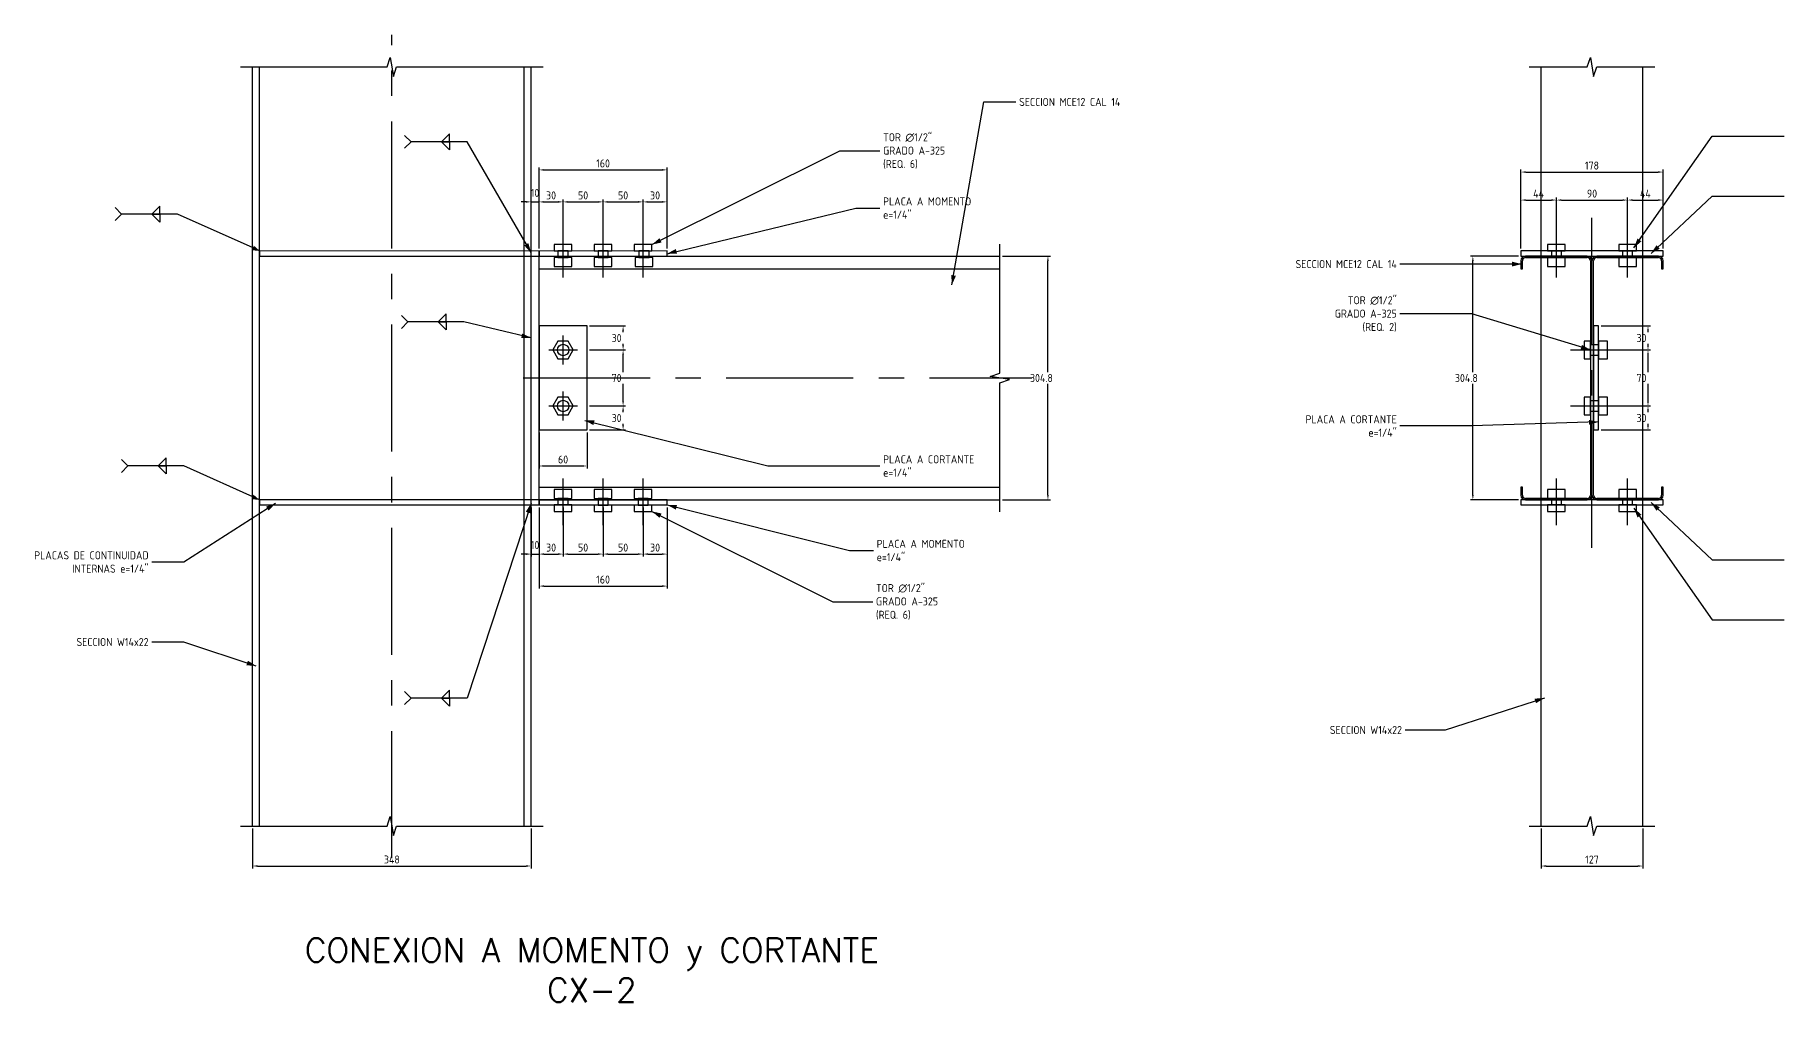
# Model space of a CAD drawing. Header units: millimetres. Extents: x -446 to 3740, y -2580 to 600.
# Drawn here: x -446 to 1740, y -2580 to -1371 of the extents above; entities that cross this region are included whole.
import ezdxf

# ---------------------------------------------------------------- set-up
doc = ezdxf.new("R2010")
doc.units = ezdxf.units.MM
doc.header["$LTSCALE"] = 5
doc.linetypes.add('CENTER', pattern=[50.8, 31.75, -6.35, 6.35, -6.35])
doc.layers.add('TRAZO-01', color=8, linetype='Continuous')
doc.layers.add('TRAZOS-01', color=8, linetype='Continuous')
doc.styles.add('ISO Proportional', font='isocp.shx')
doc.styles.add('X200-000', font='simplex.shx')
doc.dimstyles.new('STD 05', dxfattribs={"dimscale": 5, "dimtxt": 2, "dimasz": 1.25, "dimexe": 0.625, "dimexo": 0.625, "dimtad": 1, "dimtih": 1, "dimtoh": 1, "dimzin": 12, "dimdsep": 46, "dimtxsty": 'ISO Proportional', "dimcen": 2.5, "dimclrt": 2, "dimazin": 3, "dimtfac": 1, "dimtmove": 0, "dimatfit": 1})

# ---------------------------------------------------------------- blocks, each defined once
blk = doc.blocks.new('*D30')
at = {"layer": 'Defpoints', "color": 0, "transparency": 16777216}
for p in [(264, -1579.9), (214, -1641.2), (264, -1641.3)]:
    blk.add_point(p, dxfattribs=at)
at = {"layer": 'TRAZO-01', "color": 0, "lineweight": -2, "transparency": 16777216}
for p, q in [((214, -1638.1), (214, -1576.8)), ((220.2, -1579.9), (257.8, -1579.9)), ((264, -1638.1), (264, -1576.8))]:
    blk.add_line(p, q, dxfattribs=at)
at = {"layer": 'TRAZO-01', "color": 0, "transparency": 16777216}
for points in [[(220.2, -1578.9), (220.2, -1580.9), (214, -1579.9)], [(257.8, -1578.9), (257.8, -1580.9), (264, -1579.9)]]:
    blk.add_solid(points, dxfattribs=at)
at = {"layer": 'TRAZO-01', "color": 2, "transparency": 16777216, "insert": (239, -1571.8), "char_height": 10, "attachment_point": 5, "style": 'ISO Proportional'}
blk.add_mtext('50', dxfattribs=at)
blk = doc.blocks.new('*D31')
at = {"layer": 'Defpoints', "color": 0, "transparency": 16777216}
for p in [(314, -1579.9), (264, -1641.2), (314, -1641.3)]:
    blk.add_point(p, dxfattribs=at)
at = {"layer": 'TRAZO-01', "color": 0, "lineweight": -2, "transparency": 16777216}
for p, q in [((264, -1638.1), (264, -1576.8)), ((270.3, -1579.9), (307.8, -1579.9)), ((314, -1638.1), (314, -1576.8))]:
    blk.add_line(p, q, dxfattribs=at)
at = {"layer": 'TRAZO-01', "color": 0, "transparency": 16777216}
for points in [[(270.3, -1578.9), (270.3, -1580.9), (264, -1579.9)], [(307.8, -1578.9), (307.8, -1580.9), (314, -1579.9)]]:
    blk.add_solid(points, dxfattribs=at)
at = {"layer": 'TRAZO-01', "color": 2, "transparency": 16777216, "insert": (289, -1571.8), "char_height": 10, "attachment_point": 5, "style": 'ISO Proportional'}
blk.add_mtext('50', dxfattribs=at)
blk = doc.blocks.new('*D32')
at = {"layer": 'Defpoints', "color": 0, "transparency": 16777216}
for p in [(344, -1579.9), (314, -1641.2), (344, -1641.2)]:
    blk.add_point(p, dxfattribs=at)
at = {"layer": 'TRAZO-01', "color": 0, "lineweight": -2, "transparency": 16777216}
for p, q in [((314, -1638.1), (314, -1576.8)), ((320.3, -1579.9), (337.8, -1579.9)), ((344, -1638.1), (344, -1576.8))]:
    blk.add_line(p, q, dxfattribs=at)
at = {"layer": 'TRAZO-01', "color": 0, "transparency": 16777216}
for points in [[(320.3, -1578.9), (320.3, -1580.9), (314, -1579.9)], [(337.8, -1578.9), (337.8, -1580.9), (344, -1579.9)]]:
    blk.add_solid(points, dxfattribs=at)
at = {"layer": 'TRAZO-01', "color": 2, "transparency": 16777216, "insert": (329, -1571.8), "char_height": 10, "attachment_point": 5, "style": 'ISO Proportional'}
blk.add_mtext('30', dxfattribs=at)
blk = doc.blocks.new('*D36')
at = {"layer": 'Defpoints', "color": 0, "transparency": 16777216}
for p in [(214, -1958.8), (264, -1958.8), (264, -2020.1)]:
    blk.add_point(p, dxfattribs=at)
at = {"layer": 'TRAZO-01', "color": 0, "lineweight": -2, "transparency": 16777216}
for p, q in [((214, -1961.9), (214, -2023.2)), ((264, -1961.9), (264, -2023.2)), ((220.2, -2020.1), (257.8, -2020.1))]:
    blk.add_line(p, q, dxfattribs=at)
at = {"layer": 'TRAZO-01', "color": 0, "transparency": 16777216}
for points in [[(220.2, -2019.1), (220.2, -2021.1), (214, -2020.1)], [(257.8, -2019.1), (257.8, -2021.1), (264, -2020.1)]]:
    blk.add_solid(points, dxfattribs=at)
at = {"layer": 'TRAZO-01', "color": 2, "transparency": 16777216, "insert": (239, -2012), "char_height": 10, "attachment_point": 5, "style": 'ISO Proportional'}
blk.add_mtext('50', dxfattribs=at)
blk = doc.blocks.new('*D37')
at = {"layer": 'Defpoints', "color": 0, "transparency": 16777216}
for p in [(264, -1958.8), (314, -1958.8), (314, -2020.1)]:
    blk.add_point(p, dxfattribs=at)
at = {"layer": 'TRAZO-01', "color": 0, "lineweight": -2, "transparency": 16777216}
for p, q in [((264, -1961.9), (264, -2023.2)), ((314, -1961.9), (314, -2023.2)), ((270.3, -2020.1), (307.8, -2020.1))]:
    blk.add_line(p, q, dxfattribs=at)
at = {"layer": 'TRAZO-01', "color": 0, "transparency": 16777216}
for points in [[(270.3, -2019.1), (270.3, -2021.1), (264, -2020.1)], [(307.8, -2019.1), (307.8, -2021.1), (314, -2020.1)]]:
    blk.add_solid(points, dxfattribs=at)
at = {"layer": 'TRAZO-01', "color": 2, "transparency": 16777216, "insert": (289, -2012), "char_height": 10, "attachment_point": 5, "style": 'ISO Proportional'}
blk.add_mtext('50', dxfattribs=at)
blk = doc.blocks.new('*D38')
at = {"layer": 'Defpoints', "color": 0, "transparency": 16777216}
for p in [(314, -1958.8), (344, -1958.8), (344, -2020.1)]:
    blk.add_point(p, dxfattribs=at)
at = {"layer": 'TRAZO-01', "color": 0, "lineweight": -2, "transparency": 16777216}
for p, q in [((314, -1961.9), (314, -2023.2)), ((344, -1961.9), (344, -2023.2)), ((320.2, -2020.1), (337.8, -2020.1))]:
    blk.add_line(p, q, dxfattribs=at)
at = {"layer": 'TRAZO-01', "color": 0, "transparency": 16777216}
for points in [[(320.2, -2019.1), (320.2, -2021.1), (314, -2020.1)], [(337.8, -2019.1), (337.8, -2021.1), (344, -2020.1)]]:
    blk.add_solid(points, dxfattribs=at)
at = {"layer": 'TRAZO-01', "color": 2, "transparency": 16777216, "insert": (329, -2012), "char_height": 10, "attachment_point": 5, "style": 'ISO Proportional'}
blk.add_mtext('30', dxfattribs=at)
blk = doc.blocks.new('*D41')
at = {"layer": 'Defpoints', "color": 0, "transparency": 16777216}
for p in [(184, -1865), (244, -1865), (244, -1910)]:
    blk.add_point(p, dxfattribs=at)
at = {"layer": 'TRAZO-01', "color": 0, "lineweight": -2, "transparency": 16777216}
for p, q in [((184, -1868.1), (184, -1913.1)), ((244, -1868.1), (244, -1913.1)), ((190.2, -1910), (237.8, -1910))]:
    blk.add_line(p, q, dxfattribs=at)
at = {"layer": 'TRAZO-01', "color": 0, "transparency": 16777216}
for points in [[(190.2, -1909), (190.2, -1911), (184, -1910)], [(237.8, -1909), (237.8, -1911), (244, -1910)]]:
    blk.add_solid(points, dxfattribs=at)
at = {"layer": 'TRAZO-01', "color": 2, "transparency": 16777216, "insert": (214, -1901.9), "char_height": 10, "attachment_point": 5, "style": 'ISO Proportional'}
blk.add_mtext('60', dxfattribs=at)
blk = doc.blocks.new('*D47')
at = {"layer": 'Defpoints', "color": 0, "transparency": 16777216}
for p in [(1455.5, -1577.6), (1411.1, -1641.2), (1455.5, -1641.2)]:
    blk.add_point(p, dxfattribs=at)
at = {"layer": 'TRAZO-01', "color": 0, "lineweight": -2, "transparency": 16777216}
for p, q in [((1411.1, -1638.1), (1411.1, -1574.5)), ((1417.3, -1577.6), (1449.3, -1577.6)), ((1455.5, -1638.1), (1455.5, -1574.5))]:
    blk.add_line(p, q, dxfattribs=at)
at = {"layer": 'TRAZO-01', "color": 0, "transparency": 16777216}
for points in [[(1417.3, -1576.6), (1417.3, -1578.6), (1411.1, -1577.6)], [(1449.3, -1576.6), (1449.3, -1578.6), (1455.5, -1577.6)]]:
    blk.add_solid(points, dxfattribs=at)
at = {"layer": 'TRAZO-01', "color": 2, "transparency": 16777216, "insert": (1433.3, -1569.5), "char_height": 10, "width": 31.414, "attachment_point": 5, "style": 'ISO Proportional'}
blk.add_mtext('44', dxfattribs=at)
blk = doc.blocks.new('*D48')
at = {"layer": 'Defpoints', "color": 0, "transparency": 16777216}
for p in [(1544.5, -1577.6), (1455.5, -1641.2), (1544.5, -1641.2)]:
    blk.add_point(p, dxfattribs=at)
at = {"layer": 'TRAZO-01', "color": 0, "lineweight": -2, "transparency": 16777216}
for p, q in [((1455.5, -1638.1), (1455.5, -1574.5)), ((1461.8, -1577.6), (1538.2, -1577.6)), ((1544.5, -1638.1), (1544.5, -1574.5))]:
    blk.add_line(p, q, dxfattribs=at)
at = {"layer": 'TRAZO-01', "color": 0, "transparency": 16777216}
for points in [[(1461.8, -1576.6), (1461.8, -1578.6), (1455.5, -1577.6)], [(1538.2, -1576.6), (1538.2, -1578.6), (1544.5, -1577.6)]]:
    blk.add_solid(points, dxfattribs=at)
at = {"layer": 'TRAZO-01', "color": 2, "transparency": 16777216, "insert": (1500, -1569.5), "char_height": 10, "attachment_point": 5, "style": 'ISO Proportional'}
blk.add_mtext('90', dxfattribs=at)
blk = doc.blocks.new('*D49')
at = {"layer": 'Defpoints', "color": 0, "transparency": 16777216}
for p in [(1588.9, -1577.6), (1544.5, -1641.2), (1588.9, -1641.2)]:
    blk.add_point(p, dxfattribs=at)
at = {"layer": 'TRAZO-01', "color": 0, "lineweight": -2, "transparency": 16777216}
for p, q in [((1544.5, -1638.1), (1544.5, -1574.5)), ((1550.7, -1577.6), (1582.7, -1577.6)), ((1588.9, -1638.1), (1588.9, -1574.5))]:
    blk.add_line(p, q, dxfattribs=at)
at = {"layer": 'TRAZO-01', "color": 0, "transparency": 16777216}
for points in [[(1550.7, -1576.6), (1550.7, -1578.6), (1544.5, -1577.6)], [(1582.7, -1576.6), (1582.7, -1578.6), (1588.9, -1577.6)]]:
    blk.add_solid(points, dxfattribs=at)
at = {"layer": 'TRAZO-01', "color": 2, "transparency": 16777216, "insert": (1566.7, -1569.5), "char_height": 10, "attachment_point": 5, "style": 'ISO Proportional'}
blk.add_mtext('44', dxfattribs=at)
blk = doc.blocks.new('*D50')
at = {"layer": 'Defpoints', "color": 0, "transparency": 16777216}
for p in [(1588.9, -1542.6), (1411.1, -1641.2), (1588.9, -1641.2)]:
    blk.add_point(p, dxfattribs=at)
at = {"layer": 'TRAZO-01', "color": 0, "lineweight": -2, "transparency": 16777216}
for p, q in [((1411.1, -1638.1), (1411.1, -1539.5)), ((1417.3, -1542.6), (1582.7, -1542.6)), ((1588.9, -1638.1), (1588.9, -1539.5))]:
    blk.add_line(p, q, dxfattribs=at)
at = {"layer": 'TRAZO-01', "color": 0, "transparency": 16777216}
for points in [[(1417.3, -1541.6), (1417.3, -1543.6), (1411.1, -1542.6)], [(1582.7, -1541.6), (1582.7, -1543.6), (1588.9, -1542.6)]]:
    blk.add_solid(points, dxfattribs=at)
at = {"layer": 'TRAZO-01', "color": 2, "transparency": 16777216, "insert": (1500, -1534.5), "char_height": 10, "width": 26, "attachment_point": 5, "style": 'ISO Proportional'}
blk.add_mtext('178', dxfattribs=at)

msp = doc.modelspace()

# ---------------------------------------------------------------- linework, layer by layer
at = {"layer": 'TRAZOS-01', "color": 1, "linetype": 'CENTER'}
for p, q in [((0, -2400), (0, -1371.25)), ((1500, -2012.4), (1500, -1587.6)), ((214, -1674.5), (214, -1616.25)), ((264, -1674.5), (264, -1616.25)), ((314, -1674.5), (314, -1616.25)), ((1455.55, -1674.5), (1455.55, -1616.25)), ((1544.45, -1674.5), (1544.45, -1616.25)), ((214, -1783), (214, -1747)), ((196, -1765), (232, -1765)), ((1473.1, -1765), (1533.25, -1765)), ((164, -1800), (800, -1800)), ((196, -1835), (232, -1835)), ((214, -1853), (214, -1817)), ((1473.1, -1835), (1533.25, -1835)), ((214, -1983.75), (214, -1925.5)), ((264, -1983.751), (264, -1925.501)), ((314, -1983.751), (314, -1925.501)), ((1455.55, -1983.75), (1455.55, -1925.5)), ((1544.45, -1983.75), (1544.45, -1925.5))]:
    msp.add_line(p, q, dxfattribs=at)
at = {"layer": 'TRAZOS-01', "color": 7}
for p, q in [((-174, -2360), (-174, -1411.25)), ((-165.5, -2360), (-165.5, -1411.25)), ((165.5, -2360), (165.5, -1411.25)), ((174, -2360), (174, -1411.25)), ((1436.5, -1641.25), (1436.5, -1411.25)), ((1563.5, -1641.25), (1563.5, -1411.25)), ((1436.5, -1958.75), (1436.5, -1641.25)), ((1563.5, -1958.75), (1563.5, -1641.25)), ((1436.5, -2360), (1436.5, -1958.75)), ((1563.5, -2360), (1563.5, -1958.75))]:
    msp.add_line(p, q, dxfattribs=at)
at = {"layer": 'TRAZOS-01', "color": 2}
for p, q in [((700, -1683.6), (740, -1455)), ((740, -1455), (780, -1455)), ((24, -1504.9), (16, -1496.9)), ((24, -1504.9), (16, -1512.9)), ((94, -1504.9), (24, -1504.9)), ((174, -1643.25), (94, -1504.9)), ((1552.45, -1637.25), (1650, -1497.6)), ((1650, -1497.6), (1740, -1497.6)), ((325.1, -1633.25), (560, -1516.25)), ((560, -1516.25), (610, -1516.25)), ((1573.9, -1644.425), (1650, -1572.6)), ((1650, -1572.6), (1740, -1572.6)), ((-337.929, -1595.041), (-345.929, -1587.041)), ((-337.929, -1595.041), (-345.929, -1603.041)), ((-267.929, -1595.041), (-337.929, -1595.041)), ((-173.429, -1637.441), (-267.929, -1595.041)), ((344, -1644.6), (580, -1587.6)), ((580, -1587.6), (610, -1587.6)), ((1350, -1657.6), (1260, -1657.6)), ((1412.1, -1657.6), (1350, -1657.6)), ((20, -1730), (12, -1722)), ((1350, -1720), (1260, -1720)), ((1498.1, -1765), (1350, -1720)), ((20, -1730), (12, -1738)), ((90, -1730), (20, -1730)), ((174, -1750), (90, -1730)), ((241, -1853), (470, -1910)), ((1508.25, -1855), (1350, -1860)), ((1350, -1860), (1260, -1860)), ((-330, -1910), (-338, -1902)), ((-330, -1910), (-338, -1918)), ((-260, -1910), (-330, -1910)), ((-165.5, -1952.4), (-260, -1910)), ((470, -1910), (610, -1910)), ((-145.5, -1956.75), (-260, -2030)), ((174, -1956.75), (94, -2200)), ((325.1, -1966.751), (551.1, -2079.751)), ((344, -1958.63), (572, -2015.63)), ((1552.45, -1962.75), (1650, -2102.4)), ((1573.9, -1955.575), (1650, -2027.4)), ((-260, -2030), (-300, -2030)), ((572, -2015.63), (602, -2015.63)), ((1650, -2027.4), (1740, -2027.4)), ((551.1, -2079.751), (601.1, -2079.751)), ((1650, -2102.4), (1740, -2102.4)), ((-260, -2130), (-300, -2130)), ((-169.5, -2160), (-260, -2130)), ((24, -2200), (16, -2192)), ((24, -2200), (16, -2208)), ((94, -2200), (24, -2200)), ((1440.5, -2200), (1316.5, -2240)), ((1316.5, -2240), (1266.5, -2240))]:
    msp.add_line(p, q, dxfattribs=at)
at = {"layer": 'TRAZOS-01', "color": 4}
for p, q in [((184, -1647.6), (760, -1647.6)), ((184, -1952.4), (184, -1647.6)), ((1411.1, -1653.497), (1411.1, -1663.6)), ((1412.997, -1663.6), (1412.997, -1653.497)), ((1494.103, -1647.6), (1416.997, -1647.6)), ((1416.997, -1649.497), (1494.103, -1649.497)), ((1498.103, -1653.497), (1498.103, -1946.503)), ((1501.897, -1946.503), (1501.897, -1653.497)), ((1583.003, -1647.6), (1505.897, -1647.6)), ((1505.897, -1649.497), (1583.003, -1649.497)), ((1587.003, -1653.497), (1587.003, -1663.6)), ((1588.9, -1663.6), (1588.9, -1653.497)), ((184, -1663.6), (760, -1663.6)), ((1411.1, -1663.6), (1412.997, -1663.6)), ((1587.003, -1663.6), (1588.9, -1663.6)), ((184, -1936.4), (760, -1936.4)), ((1412.997, -1936.4), (1411.1, -1936.4)), ((1411.1, -1936.4), (1411.1, -1946.503)), ((1412.997, -1946.503), (1412.997, -1936.4)), ((1588.9, -1936.4), (1587.003, -1936.4)), ((1587.003, -1936.4), (1587.003, -1946.503)), ((1588.9, -1946.503), (1588.9, -1936.4)), ((184, -1952.4), (760, -1952.4)), ((1494.103, -1950.503), (1416.997, -1950.503)), ((1416.997, -1952.4), (1494.103, -1952.4)), ((1583.003, -1950.503), (1505.897, -1950.503)), ((1505.897, -1952.4), (1583.003, -1952.4))]:
    msp.add_line(p, q, dxfattribs=at)
at = {"layer": 'TRAZOS-01'}
for points in [[(-189, -1411.25), (-6, -1411.25), (-2, -1399.25), (2, -1423.25), (6, -1411.25), (189, -1411.25)], [(1421.5, -1411.25), (1494, -1411.25), (1498, -1399.25), (1502, -1423.25), (1506, -1411.25), (1578.5, -1411.25)], [(760, -1967.4), (760, -1806), (772, -1802), (748, -1798), (760, -1794), (760, -1632.6)], [(-189, -2360), (-6, -2360), (-2, -2348), (2, -2372), (6, -2360), (189, -2360)], [(1421.5, -2360), (1494, -2360), (1498, -2348), (1502, -2372), (1506, -2360), (1578.5, -2360)]]:
    msp.add_lwpolyline(points, dxfattribs=at)
at = {"layer": 'TRAZOS-01', "color": 2}
for points in [[(72, -1504.9), (72, -1494.9), (62, -1504.9)], [(72, -1504.9), (72, -1514.9), (62, -1504.9)], [(-289.929, -1595.041), (-289.929, -1585.041), (-299.929, -1595.041)], [(-289.929, -1595.041), (-289.929, -1605.041), (-299.929, -1595.041)], [(68, -1730), (68, -1720), (58, -1730)], [(68, -1730), (68, -1740), (58, -1730)], [(-282, -1910), (-282, -1900), (-292, -1910)], [(-282, -1910), (-282, -1920), (-292, -1910)], [(72, -2200), (72, -2190), (62, -2200)], [(72, -2200), (72, -2210), (62, -2200)]]:
    msp.add_lwpolyline(points, close=True, dxfattribs=at)
at = {"layer": 'TRAZOS-01', "color": 3}
for points in [[(202.9, -1641.25), (225.1, -1641.25), (225.1, -1633.25), (202.9, -1633.25)], [(252.9, -1641.25), (275.1, -1641.25), (275.1, -1633.25), (252.9, -1633.25)], [(302.9, -1641.25), (325.1, -1641.25), (325.1, -1633.25), (302.9, -1633.25)], [(1444.45, -1641.25), (1466.65, -1641.25), (1466.65, -1633.25), (1444.45, -1633.25)], [(1533.35, -1641.25), (1555.55, -1641.25), (1555.55, -1633.25), (1533.35, -1633.25)], [(202.9, -1660.6), (225.1, -1660.6), (225.1, -1649.5), (202.9, -1649.5)], [(207.65, -1649.5), (220.35, -1649.5), (220.35, -1641.25), (207.65, -1641.25)], [(252.9, -1660.6), (275.1, -1660.6), (275.1, -1649.5), (252.9, -1649.5)], [(257.65, -1649.5), (270.35, -1649.5), (270.35, -1641.25), (257.65, -1641.25)], [(304, -1660.6), (326.2, -1660.6), (326.2, -1649.5), (304, -1649.5)], [(308.75, -1649.5), (321.45, -1649.5), (321.45, -1641.25), (308.75, -1641.25)], [(1444.45, -1660.6), (1466.65, -1660.6), (1466.65, -1649.5), (1444.45, -1649.5)], [(1449.2, -1649.5), (1461.9, -1649.5), (1461.9, -1641.25), (1449.2, -1641.25)], [(1533.35, -1660.6), (1555.55, -1660.6), (1555.55, -1649.5), (1533.35, -1649.5)], [(1538.1, -1649.5), (1550.8, -1649.5), (1550.8, -1641.25), (1538.1, -1641.25)], [(226.817, -1765), (220.409, -1753.9), (207.591, -1753.9), (201.183, -1765), (207.591, -1776.1), (220.409, -1776.1)], [(1490.1, -1776.1), (1498.1, -1776.1), (1498.1, -1753.9), (1490.1, -1753.9)], [(1498.1, -1771.35), (1508.25, -1771.35), (1508.25, -1758.65), (1498.1, -1758.65)], [(1508.25, -1776.1), (1519.35, -1776.1), (1519.35, -1753.9), (1508.25, -1753.9)], [(226.817, -1835), (220.409, -1823.9), (207.591, -1823.9), (201.183, -1835), (207.591, -1846.1), (220.409, -1846.1)], [(1490.1, -1846.1), (1498.1, -1846.1), (1498.1, -1823.9), (1490.1, -1823.9)], [(1498.1, -1841.35), (1508.25, -1841.35), (1508.25, -1828.65), (1498.1, -1828.65)], [(1508.25, -1846.1), (1519.35, -1846.1), (1519.35, -1823.9), (1508.25, -1823.9)], [(202.9, -1950.5), (225.1, -1950.5), (225.1, -1939.4), (202.9, -1939.4)], [(252.9, -1950.501), (275.1, -1950.501), (275.1, -1939.401), (252.9, -1939.401)], [(302.9, -1950.501), (325.1, -1950.501), (325.1, -1939.401), (302.9, -1939.401)], [(1444.45, -1950.5), (1466.65, -1950.5), (1466.65, -1939.4), (1444.45, -1939.4)], [(1533.35, -1950.5), (1555.55, -1950.5), (1555.55, -1939.4), (1533.35, -1939.4)], [(202.9, -1966.75), (225.1, -1966.75), (225.1, -1958.75), (202.9, -1958.75)], [(207.65, -1958.75), (220.35, -1958.75), (220.35, -1950.5), (207.65, -1950.5)], [(252.9, -1966.751), (275.1, -1966.751), (275.1, -1958.751), (252.9, -1958.751)], [(257.65, -1958.751), (270.35, -1958.751), (270.35, -1950.501), (257.65, -1950.501)], [(302.9, -1966.751), (325.1, -1966.751), (325.1, -1958.751), (302.9, -1958.751)], [(307.65, -1958.751), (320.35, -1958.751), (320.35, -1950.501), (307.65, -1950.501)], [(1444.45, -1966.75), (1466.65, -1966.75), (1466.65, -1958.75), (1444.45, -1958.75)], [(1449.2, -1958.75), (1461.9, -1958.75), (1461.9, -1950.5), (1449.2, -1950.5)], [(1533.35, -1966.75), (1555.55, -1966.75), (1555.55, -1958.75), (1533.35, -1958.75)], [(1538.1, -1958.75), (1550.8, -1958.75), (1550.8, -1950.5), (1538.1, -1950.5)]]:
    msp.add_lwpolyline(points, close=True, dxfattribs=at)
at = {"layer": 'TRAZOS-01', "color": 41, "true_color": 0xf4ee51}
for points in [[(-165.5, -1647.6), (184, -1647.616), (184, -1641.266), (-165.5, -1641.25)], [(184, -1647.6), (344, -1647.6), (344, -1641.25), (183.999, -1641.283)], [(-165.5, -1958.75), (184, -1958.75), (184, -1952.4), (-165.5, -1952.4)], [(184, -1958.75), (344, -1958.63), (344, -1952.4), (184, -1952.4)]]:
    msp.add_lwpolyline(points, close=True, dxfattribs=at)
at = {"layer": 'TRAZOS-01', "color": 4}
for points in [[(1411.1, -1647.6), (1588.9, -1647.6), (1588.9, -1641.25), (1411.1, -1641.25)], [(184, -1865), (244, -1865), (244, -1735), (184, -1735)], [(1501.9, -1865), (1508.25, -1865), (1508.25, -1735), (1501.9, -1735)], [(1411.1, -1958.75), (1588.9, -1958.75), (1588.9, -1952.4), (1411.1, -1952.4)]]:
    msp.add_lwpolyline(points, close=True, dxfattribs=at)
at = {"layer": 'TRAZOS-01', "color": 3}
for centre in [(214, -1765), (214, -1835)]:
    msp.add_circle(centre, 7.15, dxfattribs=at)
at = {"layer": 'TRAZOS-01', "color": 4}
for centre, radius, start, end in [((1416.997, -1653.497), 5.897, 90, 180), ((1416.997, -1653.497), 4, 90, 180), ((1494.103, -1653.497), 5.897, 0, 90), ((1494.103, -1653.497), 4, 0, 90), ((1505.897, -1653.497), 5.897, 90, 180), ((1505.897, -1653.497), 4, 90, 180), ((1583.003, -1653.497), 5.897, 0, 90), ((1583.003, -1653.497), 4, 0, 90), ((1416.997, -1946.503), 5.897, 180, 270), ((1416.997, -1946.503), 4, 180, 270), ((1494.103, -1946.503), 5.897, 270, 0), ((1494.103, -1946.503), 4, 270, 0), ((1505.897, -1946.503), 5.897, 180, 270), ((1505.897, -1946.503), 4, 180, 270), ((1583.003, -1946.503), 5.897, 270, 0), ((1583.003, -1946.503), 4, 270, 0)]:
    msp.add_arc(centre, radius, start, end, dxfattribs=at)
at = {"layer": 'TRAZOS-01', "color": 2}
for points in [[(-164.929, -1641.255), (-174.397, -1640.281), (-172.462, -1634.601)], [(174, -1643.25), (165.396, -1634.363), (170.59, -1631.36)], [(325.1, -1633.25), (334.491, -1625.2), (337.175, -1630.567)], [(344, -1644.6), (354.914, -1638.779), (356.369, -1644.6)], [(1552.45, -1637.25), (1556.862, -1625.694), (1561.781, -1629.13)], [(1573.9, -1644.425), (1580.568, -1634.007), (1584.686, -1638.37)], [(1412.1, -1657.6), (1400.1, -1660.6), (1400.1, -1654.6)], [(700, -1683.6), (699.113, -1671.263), (705.023, -1672.297)], [(174, -1750), (161.631, -1750.139), (163.021, -1744.302)], [(1498.1, -1765), (1485.746, -1764.382), (1487.49, -1758.641)], [(241, -1853), (253.369, -1852.987), (251.92, -1858.81)], [(1508.25, -1855), (1496.351, -1858.377), (1496.161, -1852.38)], [(-165.5, -1952.4), (-174.967, -1951.426), (-173.033, -1945.746)], [(-145.5, -1956.75), (-153.992, -1965.744), (-157.225, -1960.69)], [(174, -1956.75), (173.101, -1969.087), (167.401, -1967.212)], [(325.1, -1966.751), (337.175, -1969.434), (334.491, -1974.801)], [(344, -1958.63), (356.369, -1958.63), (354.914, -1964.451)], [(1552.45, -1962.75), (1561.781, -1970.87), (1556.862, -1974.306)], [(1573.9, -1955.575), (1584.686, -1961.63), (1580.568, -1965.993)], [(-169.5, -2160), (-181.834, -2159.072), (-179.947, -2153.377)], [(1440.5, -2200), (1430.001, -2206.539), (1428.158, -2200.829)]]:
    msp.add_solid(points, dxfattribs=at)

# ---------------------------------------------------------------- texts
at = {"layer": 'TRAZO-01', "color": 7, "insert": (250, -2520), "char_height": 30, "width": 1191.14409, "attachment_point": 5, "style": 'X200-000'}
msp.add_mtext('CONEXION A MOMENTO y CORTANTE', dxfattribs=at)
at = {"layer": 'TRAZO-01', "color": 7, "insert": (250, -2565), "char_height": 30, "attachment_point": 5, "style": 'X200-000'}
msp.add_mtext('CX-2', dxfattribs=at)
at = {"layer": 'TRAZOS-01', "color": 2, "char_height": 10, "style": 'ISO Proportional'}
for s, insert, attachment_point in [('SECCION MCE12 CAL 14', (784, -1455), 4), ('TOR ∅1/2"\\PGRADO A-325\\P(REQ. 6)', (614, -1516.25), 4), ('PLACA A MOMENTO\\Pe=1/4"', (614, -1587.6), 4), ('SECCION MCE12 CAL 14', (1256, -1657.6), 6), ('TOR ∅1/2"\\PGRADO A-325\\P(REQ. 2)', (1256, -1720), 6), ('PLACA A CORTANTE\\Pe=1/4"', (1256, -1860), 6), ('PLACA A CORTANTE\\Pe=1/4"', (614, -1910), 4), ('PLACA A MOMENTO\\Pe=1/4"', (606, -2015.63), 4), ('PLACAS DE CONTINUIDAD\\PINTERNAS e=1/4"', (-304, -2030), 6), ('TOR ∅1/2"\\PGRADO A-325\\P(REQ. 6)', (605.1, -2079.751), 4), ('SECCION W14x22', (-304, -2130), 6), ('SECCION W14x22', (1262.5, -2240), 6)]:
    msp.add_mtext(s, dxfattribs=dict(at, insert=insert, attachment_point=attachment_point))

# ---------------------------------------------------------------- dimensions: what is measured, and where the dimension line sits
at = {"layer": 'TRAZO-01'}
for base, p1, p2 in [((184, -1539.9), (184, -1641.25), (344, -1641.25)), ((174, -1579.9), (174, -1641.25), (184, -1641.25)), ((184, -1579.9), (184, -1641.25), (214, -1641.25)), ((174, -2020.1), (174, -1958.75), (184, -1958.75)), ((184, -2020.1), (184, -1958.75), (214, -1958.75)), ((184, -2060.1), (184, -1958.75), (344, -1958.75)), ((-174, -2410), (-174, -2360), (174, -2360)), ((1436.5, -2410), (1436.5, -2360), (1563.5, -2360))]:
    msp.add_linear_dim(base=base, p1=p1, p2=p2, dimstyle='STD 05', dxfattribs=at).render()
for base, p1, p2, text, picture, middle in [((1588.9, -1542.6), (1411.1, -1641.25), (1588.9, -1641.25), '178', '*D50', (1500, -1534.475)), ((1455.55, -1577.6), (1411.1, -1641.25), (1455.55, -1641.25), '44', '*D47', (1433.325, -1569.475)), ((1544.45, -1577.6), (1455.55, -1641.25), (1544.45, -1641.25), '90', '*D48', (1500, -1569.475)), ((1588.9, -1577.6), (1544.45, -1641.25), (1588.9, -1641.25), '44', '*D49', (1566.675, -1569.475))]:
    dim = msp.add_linear_dim(base=base, p1=p1, p2=p2, text=text, dimstyle='STD 05', dxfattribs=at)
    dim.commit()
    dim.dimension.update_dxf_attribs({"geometry": picture, "text_midpoint": middle})
for base, p1, p2, picture, middle in [((264, -1579.9), (214, -1641.25), (264, -1641.259), '*D30', (239, -1571.775)), ((314, -1579.9), (264, -1641.25), (314, -1641.259), '*D31', (289, -1571.775)), ((344, -1579.9), (314, -1641.25), (344, -1641.25), '*D32', (329, -1571.775)), ((244, -1910), (184, -1865), (244, -1865), '*D41', (214, -1901.875)), ((264, -2020.1), (214, -1958.75), (264, -1958.751), '*D36', (239, -2011.975)), ((314, -2020.1), (264, -1958.751), (314, -1958.75), '*D37', (289, -2011.975)), ((344, -2020.1), (314, -1958.75), (344, -1958.75), '*D38', (329, -2011.975))]:
    dim = msp.add_linear_dim(base=base, p1=p1, p2=p2, dimstyle='STD 05', dxfattribs=at)
    dim.commit()
    dim.dimension.update_dxf_attribs({"geometry": picture, "text_midpoint": middle})
for base, p1, p2 in [((820, -1952.4), (760, -1952.4), (760, -1647.6)), ((1351.1, -1952.4), (1411.1, -1952.4), (1411.1, -1647.6)), ((289, -1765), (244, -1765), (244, -1735)), ((1570, -1765), (1508.25, -1765), (1508.25, -1735)), ((289, -1835), (244, -1835), (244, -1765)), ((1570, -1835), (1508.25, -1835), (1508.25, -1765)), ((289, -1865), (244, -1865), (244, -1835)), ((1570, -1865), (1508.25, -1865), (1508.25, -1835))]:
    msp.add_linear_dim(base=base, p1=p1, p2=p2, angle=90, dimstyle='STD 05', dxfattribs=at).render()

doc.saveas('drawing.dxf')
